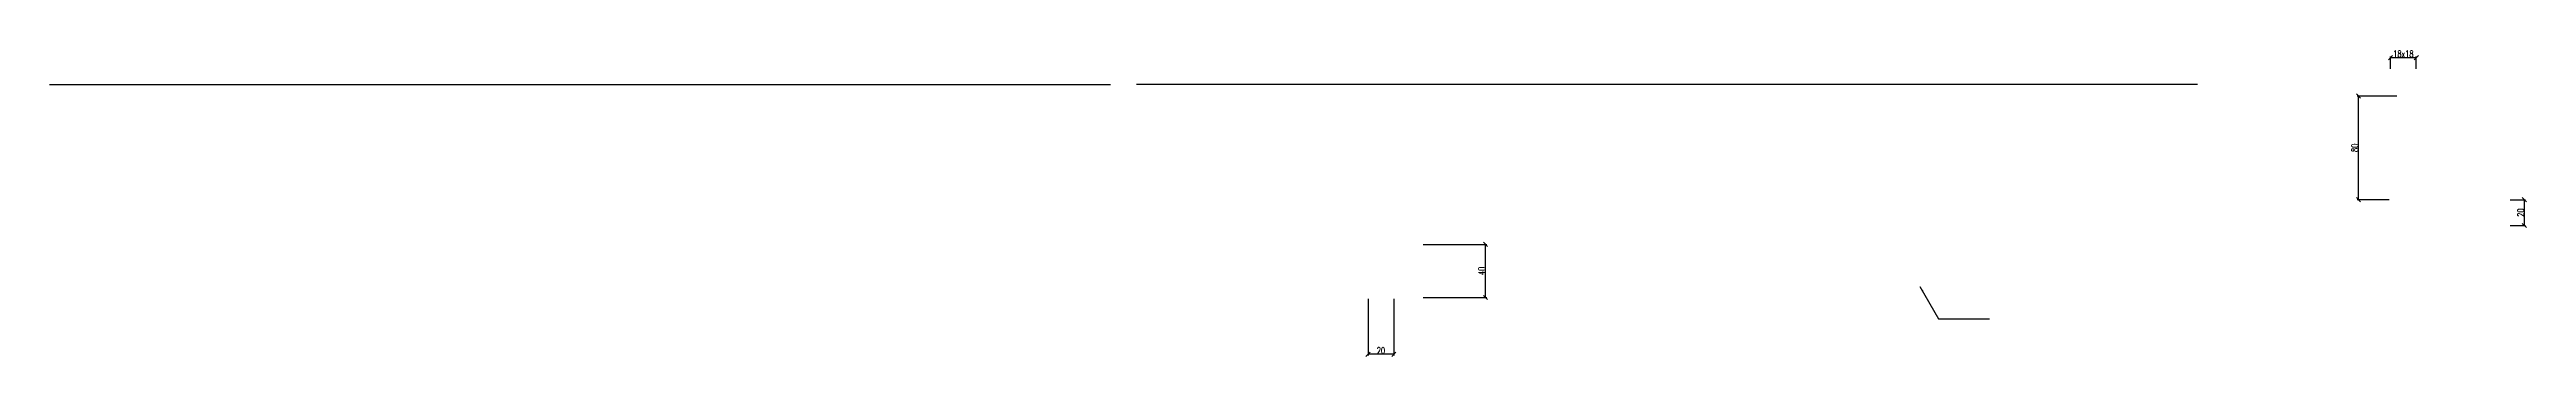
# Model space of a CAD drawing. Extents: x 307 to 786, y -197 to -94.
# Drawn here: x 619.22 to 667.07, y -167.21 to -161.29 of the extents above; entities that cross this region are included whole.
import ezdxf

# ---------------------------------------------------------------- set-up
doc = ezdxf.new("R2010")
doc.units = 0
doc.header["$LTSCALE"] = 0.5
doc.header["$MEASUREMENT"] = 0
doc.layers.get('DEFPOINTS').update_dxf_attribs({"linetype": 'CONTINUOUS'})
doc.layers.add('COTATION', color=7, linetype='CONTINUOUS')
doc.styles.add('ROMANS8', font='romans.shx', dxfattribs={"width": 0.7})
doc.dimstyles.new('COT50 cm', dxfattribs={"dimtxt": 0.15, "dimasz": 0.06, "dimexe": 0.03, "dimexo": 0.1, "dimgap": 0.05, "dimtad": 1, "dimdec": 0, "dimlfac": 100, "dimzin": 0, "dimdsep": 46, "dimtxsty": 'ROMANS8', "dimblk1": 'OBLIQUE', "dimblk2": 'OBLIQUE', "dimsah": 1, "dimcen": 0.03, "dimdle": 0.03, "dimclrt": 1, "dimadec": 0, "dimazin": 0, "dimtfac": 1, "dimtdec": 0, "dimtmove": 0, "dimatfit": 3, "dimfxl": 1, "dimfxlon": 1, "dimtolj": 1, "dimtzin": 0, "dimlwd": -1, "dimlwe": -1, "dimarcsym": 0})
doc.dimstyles.new('I84 1-20 cm', dxfattribs={"dimscale": 0.4, "dimtxt": 0.32, "dimasz": 0.2, "dimexe": 0.06, "dimexo": 0.06, "dimgap": 0.02, "dimtad": 1, "dimdec": 1, "dimlfac": 40, "dimzin": 9, "dimdsep": 46, "dimtxsty": 'ROMANS8', "dimblk": 'OBLIQUE', "dimcen": 0.09, "dimclrd": 256, "dimclre": 256, "dimclrt": 1, "dimadec": 0, "dimazin": 0, "dimtfac": 1, "dimtdec": 1, "dimtofl": 0, "dimtmove": 2, "dimatfit": 3, "dimfxl": 3, "dimfxlon": 1, "dimtolj": 1, "dimtzin": 0, "dimarcsym": 0})

# ---------------------------------------------------------------- blocks, each defined once
blk = doc.blocks.new('_Oblique')
at = {"layer": 'COTATION', "color": 0, "lineweight": -2}
blk.add_line((-0.5, -0.5), (0.5, 0.5), dxfattribs=at)
blk = doc.blocks.new('*D1496')
at = {"layer": 'COTATION', "lineweight": -2, "transparency": 16777216}
for p, q in [((666.754, -164.187), (667.054, -164.187)), ((667.03, -164.687), (667.03, -164.187)), ((666.754, -164.687), (667.054, -164.687))]:
    blk.add_line(p, q, dxfattribs=at)
at = {"layer": 'DEFPOINTS', "color": 0, "transparency": 16777216}
for p in [(666.73, -164.187), (667.03, -164.187), (666.73, -164.687)]:
    blk.add_point(p, dxfattribs=at)
at = {"layer": 'COTATION', "lineweight": -2, "transparency": 16777216, "xscale": 0.08000000000000002, "yscale": 0.08000000000000002, "zscale": 0.08000000000000002}
for p, rotation in [((667.03, -164.187), 90), ((667.03, -164.687), 270)]:
    blk.add_blockref('_Oblique', p, dxfattribs=dict(at, rotation=rotation))
at = {"layer": 'COTATION', "color": 1, "transparency": 16777216, "insert": (666.958, -164.437), "char_height": 0.128, "attachment_point": 5, "rotation": 90, "style": 'ROMANS8'}
blk.add_mtext('\\A1;20', dxfattribs=at)
blk = doc.blocks.new('*D1497')
at = {"layer": 'COTATION', "lineweight": -2, "transparency": 16777216}
for p, q in [((664.568, -162.187), (663.801, -162.187)), ((663.825, -164.187), (663.825, -162.187)), ((664.418, -164.187), (663.801, -164.187))]:
    blk.add_line(p, q, dxfattribs=at)
at = {"layer": 'DEFPOINTS', "color": 0, "transparency": 16777216}
for p in [(663.825, -162.187), (664.592, -162.187), (664.442, -164.187)]:
    blk.add_point(p, dxfattribs=at)
at = {"layer": 'COTATION', "lineweight": -2, "transparency": 16777216, "xscale": 0.08000000000000002, "yscale": 0.08000000000000002, "zscale": 0.08000000000000002}
for p, rotation in [((663.825, -162.187), 90), ((663.825, -164.187), 270)]:
    blk.add_blockref('_Oblique', p, dxfattribs=dict(at, rotation=rotation))
at = {"layer": 'COTATION', "color": 1, "transparency": 16777216, "insert": (663.753, -163.187), "char_height": 0.128, "attachment_point": 5, "rotation": 90, "style": 'ROMANS8'}
blk.add_mtext('\\A1;80', dxfattribs=at)
blk = doc.blocks.new('*D1499')
at = {"layer": 'COTATION', "lineweight": -2, "transparency": 16777216}
for p, q in [((664.442, -161.663), (664.442, -161.423)), ((664.442, -161.447), (664.942, -161.447)), ((664.942, -161.663), (664.942, -161.423))]:
    blk.add_line(p, q, dxfattribs=at)
at = {"layer": 'DEFPOINTS', "color": 0, "transparency": 16777216}
for p in [(664.442, -161.687), (664.942, -161.447), (664.942, -161.687)]:
    blk.add_point(p, dxfattribs=at)
at = {"layer": 'COTATION', "lineweight": -2, "transparency": 16777216, "xscale": 0.08000000000000002, "yscale": 0.08000000000000002, "zscale": 0.08000000000000002, "rotation": 180}
blk.add_blockref('_Oblique', (664.442, -161.447), dxfattribs=at)
at = {"layer": 'COTATION', "lineweight": -2, "transparency": 16777216, "xscale": 0.08000000000000002, "yscale": 0.08000000000000002, "zscale": 0.08000000000000002}
blk.add_blockref('_Oblique', (664.942, -161.447), dxfattribs=at)
at = {"layer": 'COTATION', "color": 1, "transparency": 16777216, "insert": (664.692, -161.375), "char_height": 0.128, "attachment_point": 5, "style": 'ROMANS8'}
blk.add_mtext('\\A1;18x18', dxfattribs=at)
blk = doc.blocks.new('*D1614')
at = {"layer": 'COTATION', "lineweight": -2, "transparency": 16777216}
for p, q in [((645.758, -165.05), (646.982, -165.05)), ((646.958, -166.074), (646.958, -165.05)), ((645.758, -166.074), (646.982, -166.074))]:
    blk.add_line(p, q, dxfattribs=at)
at = {"layer": 'DEFPOINTS', "color": 0, "transparency": 16777216}
for p in [(645.194, -165.05), (646.958, -165.05), (645.202, -166.074)]:
    blk.add_point(p, dxfattribs=at)
at = {"layer": 'COTATION', "lineweight": -2, "transparency": 16777216, "xscale": 0.08000000000000002, "yscale": 0.08000000000000002, "zscale": 0.08000000000000002}
for p, rotation in [((646.958, -165.05), 90), ((646.958, -166.074), 270)]:
    blk.add_blockref('_Oblique', p, dxfattribs=dict(at, rotation=rotation))
at = {"layer": 'COTATION', "color": 1, "transparency": 16777216, "insert": (646.886, -165.562), "char_height": 0.128, "attachment_point": 5, "rotation": 90, "style": 'ROMANS8'}
blk.add_mtext('\\A1;40', dxfattribs=at)
blk = doc.blocks.new('*D1615')
at = {"layer": 'COTATION', "lineweight": -2, "transparency": 16777216}
for p, q in [((644.69, -166.098), (644.69, -167.195)), ((645.19, -166.098), (645.19, -167.195)), ((645.19, -167.171), (644.69, -167.171))]:
    blk.add_line(p, q, dxfattribs=at)
at = {"layer": 'DEFPOINTS', "color": 0, "transparency": 16777216}
for p in [(644.69, -166.074), (645.19, -166.074), (644.69, -167.171)]:
    blk.add_point(p, dxfattribs=at)
at = {"layer": 'COTATION', "lineweight": -2, "transparency": 16777216, "xscale": 0.08000000000000002, "yscale": 0.08000000000000002, "zscale": 0.08000000000000002, "rotation": 180}
blk.add_blockref('_Oblique', (644.69, -167.171), dxfattribs=at)
at = {"layer": 'COTATION', "lineweight": -2, "transparency": 16777216, "xscale": 0.08000000000000002, "yscale": 0.08000000000000002, "zscale": 0.08000000000000002}
blk.add_blockref('_Oblique', (645.19, -167.171), dxfattribs=at)
at = {"layer": 'COTATION', "color": 1, "transparency": 16777216, "insert": (644.94, -167.099), "char_height": 0.128, "attachment_point": 5, "style": 'ROMANS8'}
blk.add_mtext('\\A1;20', dxfattribs=at)

msp = doc.modelspace()

# ---------------------------------------------------------------- linework, layer by layer
at = {"layer": 'COTATION'}
for p, q in [((619.2178, -161.965), (639.7178, -161.965)), ((619.2178, -161.965), (629.4678, -161.965)), ((660.7178, -161.965), (640.2178, -161.965))]:
    msp.add_line(p, q, dxfattribs=at)

# ---------------------------------------------------------------- dimensions: what is measured, and where the dimension line sits
dim = msp.add_linear_dim(base=(664.9425, -161.4474), p1=(664.4425, -161.6866), p2=(664.9425, -161.6866), text='18x18', dimstyle='I84 1-20 cm', dxfattribs=at)
dim.commit()
dim.dimension.update_dxf_attribs({"geometry": '*D1499', "text_midpoint": (664.6925, -161.3754)})
for base, p1, p2, picture, middle in [((663.8251, -162.1866), (664.4425, -164.1866), (664.5925, -162.1866), '*D1497', (663.7531, -163.1866)), ((667.03, -164.1866), (666.73, -164.6866), (666.73, -164.1866), '*D1496', (666.958, -164.4366))]:
    dim = msp.add_linear_dim(base=base, p1=p1, p2=p2, angle=90, dimstyle='I84 1-20 cm', dxfattribs=at)
    dim.commit()
    dim.dimension.update_dxf_attribs({"geometry": picture, "text_midpoint": middle})
dim = msp.add_linear_dim(base=(646.9579, -165.05), p1=(645.2019, -166.074), p2=(645.1937, -165.05), angle=90, text='40', dimstyle='I84 1-20 cm', dxfattribs=at)
dim.commit()
dim.dimension.update_dxf_attribs({"geometry": '*D1614', "text_midpoint": (646.8859, -165.562)})
dim = msp.add_linear_dim(base=(644.6896, -167.1711), p1=(645.1896, -166.074), p2=(644.6896, -166.074), dimstyle='I84 1-20 cm', override={"dimdec": 0}, dxfattribs=at)
dim.commit()
dim.dimension.update_dxf_attribs({"geometry": '*D1615', "text_midpoint": (644.9396, -167.0991)})

# ---------------------------------------------------------------- leaders
msp.add_leader([(655.3512, -165.8612), (655.71, -166.4836), (656.6968, -166.4836)], dimstyle='COT50 cm', override={"dimasz": 0.1, "dimgap": 0.05, "dimtad": 0, "dimfxl": 0.3}, dxfattribs=at)

doc.saveas('drawing.dxf')
